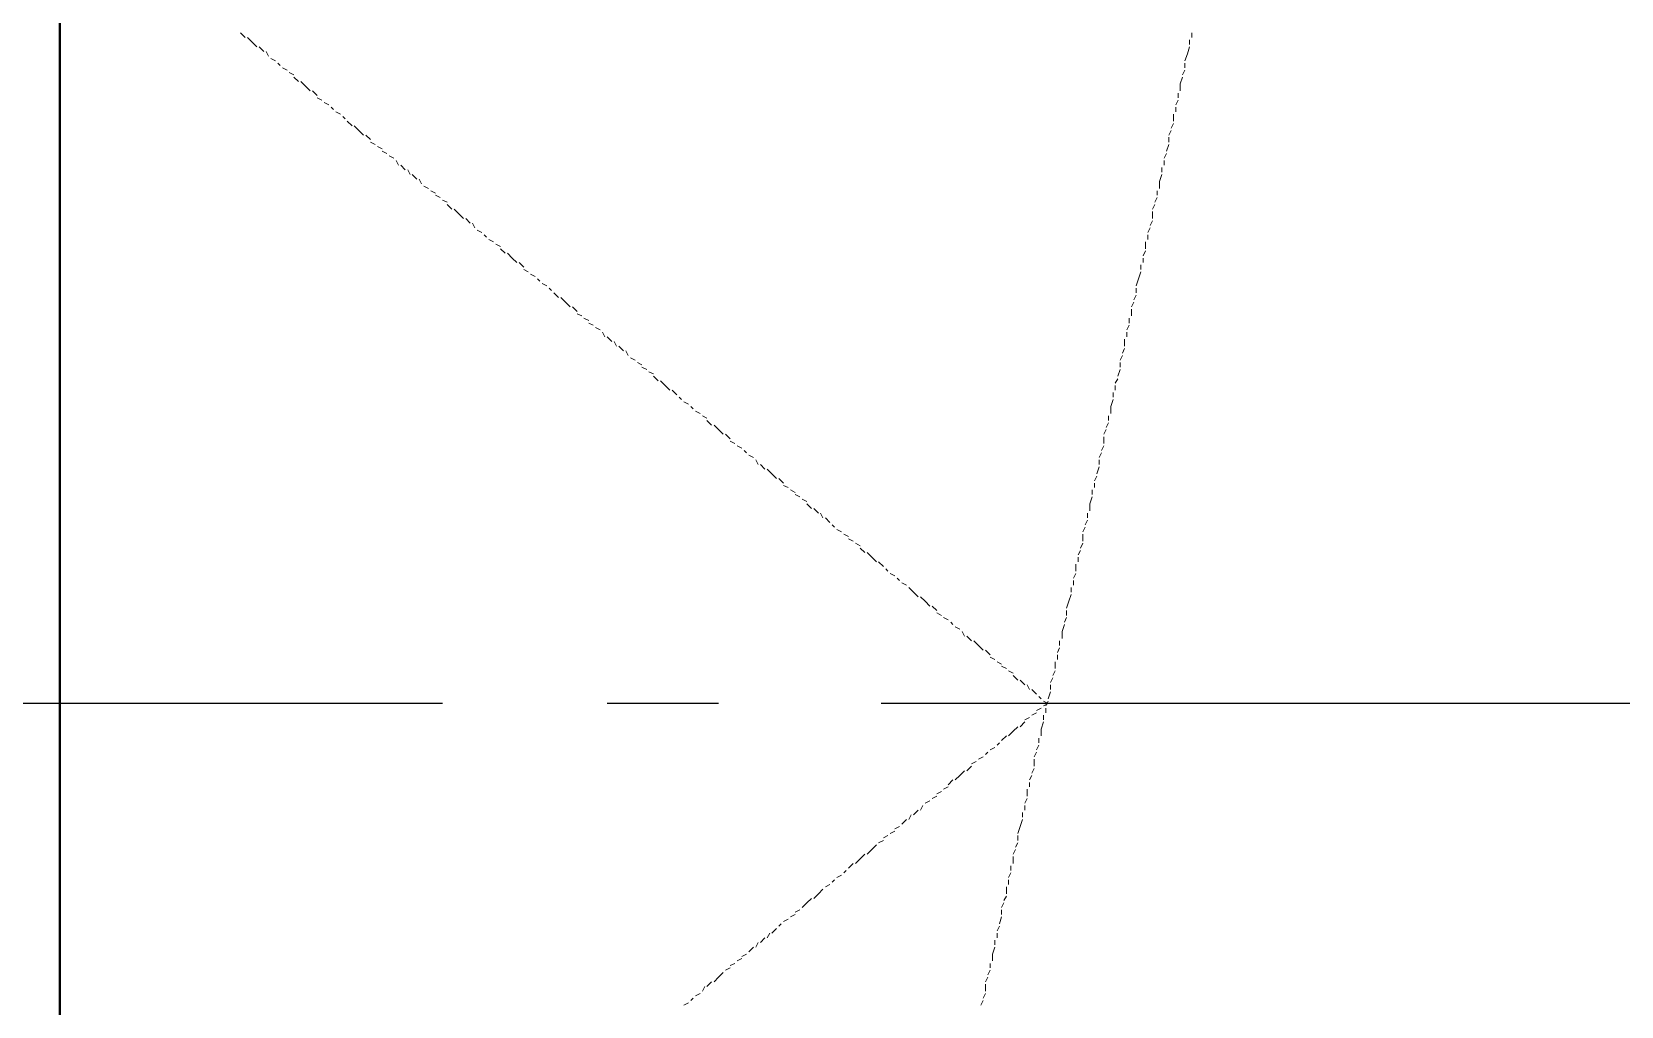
# Model space of a CAD drawing. Extents: x 8 to 21351, y 0 to 420.
# Drawn here: x 15842.33 to 15856.83, y 336.22 to 345.11 of the extents above; entities that cross this region are included whole.
import ezdxf

# ---------------------------------------------------------------- set-up
doc = ezdxf.new("R2010")
doc.units = 0

msp = doc.modelspace()

# ---------------------------------------------------------------- linework, layer by layer
at = {"color": 7, "lineweight": 40}
msp.add_line((15842.581, 397.743), (15842.581, 310.219), dxfattribs=at)
at = {"color": 7, "lineweight": 25}
for p, q in [((15842.581, 357.568), (15842.581, 337.566)), ((15846.073, 338.984), (15826.092, 338.984)), ((15848.592, 338.984), (15847.576, 338.984)), ((15870.076, 338.984), (15850.074, 338.984))]:
    msp.add_line(p, q, dxfattribs=at)
at = {"color": 7, "lineweight": 5}
for p, q in [((15842.581, 345.101), (15842.581, 345.059)), ((15844.274, 345.059), (15844.232, 345.101)), ((15852.91, 345.101), (15852.91, 345.059)), ((15842.581, 345.038), (15842.581, 344.995)), ((15842.581, 344.974), (15842.581, 344.911)), ((15844.337, 345.017), (15844.295, 345.059)), ((15844.38, 344.974), (15844.337, 345.017)), ((15844.443, 344.932), (15844.401, 344.974)), ((15852.889, 344.974), (15852.868, 344.911)), ((15852.889, 345.038), (15852.889, 344.995)), ((15842.581, 344.89), (15842.581, 344.847)), ((15842.581, 344.826), (15842.581, 344.784)), ((15844.486, 344.89), (15844.464, 344.932)), ((15844.549, 344.847), (15844.507, 344.868)), ((15844.591, 344.805), (15844.57, 344.826)), ((15852.868, 344.911), (15852.846, 344.847)), ((15852.846, 344.826), (15852.846, 344.784)), ((15842.581, 344.763), (15842.581, 344.699)), ((15842.581, 344.678), (15842.581, 344.636)), ((15844.655, 344.763), (15844.613, 344.784)), ((15844.718, 344.72), (15844.676, 344.741)), ((15844.761, 344.657), (15844.718, 344.699)), ((15844.824, 344.615), (15844.782, 344.657)), ((15852.825, 344.699), (15852.804, 344.636)), ((15852.846, 344.763), (15852.825, 344.72)), ((15842.581, 344.615), (15842.581, 344.572)), ((15842.581, 344.551), (15842.581, 344.488)), ((15844.867, 344.572), (15844.824, 344.615)), ((15844.93, 344.53), (15844.888, 344.572)), ((15844.972, 344.488), (15844.93, 344.509)), ((15852.783, 344.551), (15852.783, 344.509)), ((15852.804, 344.636), (15852.804, 344.572)), ((15842.581, 344.466), (15842.581, 344.424)), ((15842.581, 344.403), (15842.581, 344.36)), ((15845.036, 344.445), (15844.994, 344.466)), ((15845.078, 344.403), (15845.057, 344.424)), ((15845.142, 344.36), (15845.099, 344.382)), ((15852.741, 344.36), (15852.741, 344.297)), ((15852.783, 344.488), (15852.762, 344.445)), ((15852.762, 344.424), (15852.762, 344.382)), ((15842.581, 344.339), (15842.581, 344.276)), ((15842.581, 344.255), (15842.581, 344.212)), ((15845.184, 344.318), (15845.163, 344.339)), ((15845.248, 344.255), (15845.205, 344.297)), ((15845.311, 344.212), (15845.269, 344.255)), ((15845.353, 344.17), (15845.311, 344.212)), ((15852.719, 344.212), (15852.698, 344.17)), ((15852.741, 344.276), (15852.719, 344.233)), ((15842.581, 344.191), (15842.581, 344.149)), ((15842.581, 344.128), (15842.581, 344.085)), ((15845.417, 344.128), (15845.375, 344.17)), ((15845.459, 344.085), (15845.417, 344.106)), ((15852.698, 344.085), (15852.677, 344.022)), ((15852.698, 344.149), (15852.698, 344.106)), ((15842.581, 344.064), (15842.581, 344.001)), ((15842.581, 343.979), (15842.581, 343.937)), ((15845.523, 344.043), (15845.48, 344.064)), ((15845.565, 344.001), (15845.523, 344.022)), ((15845.629, 343.958), (15845.586, 343.979)), ((15845.671, 343.895), (15845.65, 343.937)), ((15852.677, 344.001), (15852.656, 343.958)), ((15852.656, 343.937), (15852.656, 343.895)), ((15842.581, 343.916), (15842.581, 343.874)), ((15842.581, 343.853), (15842.581, 343.789)), ((15845.734, 343.853), (15845.692, 343.895)), ((15845.777, 343.81), (15845.756, 343.853)), ((15845.84, 343.768), (15845.798, 343.81)), ((15852.635, 343.81), (15852.614, 343.747)), ((15852.635, 343.874), (15852.635, 343.831)), ((15842.581, 343.768), (15842.581, 343.726)), ((15842.581, 343.704), (15842.581, 343.662)), ((15842.581, 343.641), (15842.581, 343.577)), ((15845.883, 343.726), (15845.861, 343.768)), ((15845.946, 343.683), (15845.904, 343.704)), ((15846.01, 343.641), (15845.967, 343.662)), ((15852.592, 343.662), (15852.592, 343.62)), ((15852.614, 343.747), (15852.614, 343.683)), ((15842.581, 343.556), (15842.581, 343.514)), ((15842.581, 343.493), (15842.581, 343.45)), ((15846.052, 343.599), (15846.01, 343.62)), ((15846.115, 343.556), (15846.073, 343.577)), ((15846.158, 343.493), (15846.115, 343.535)), ((15846.221, 343.45), (15846.179, 343.493)), ((15852.571, 343.535), (15852.55, 343.493)), ((15852.592, 343.599), (15852.571, 343.556)), ((15842.581, 343.429), (15842.581, 343.366)), ((15842.581, 343.344), (15842.581, 343.302)), ((15846.264, 343.408), (15846.221, 343.45)), ((15846.327, 343.366), (15846.285, 343.408)), ((15846.369, 343.323), (15846.348, 343.366)), ((15852.55, 343.387), (15852.529, 343.344)), ((15852.55, 343.471), (15852.55, 343.408)), ((15842.581, 343.281), (15842.581, 343.239)), ((15842.581, 343.217), (15842.581, 343.175)), ((15846.433, 343.281), (15846.391, 343.302)), ((15846.475, 343.239), (15846.454, 343.26)), ((15846.539, 343.196), (15846.496, 343.217)), ((15852.487, 343.196), (15852.487, 343.133)), ((15852.529, 343.323), (15852.508, 343.281)), ((15852.508, 343.26), (15852.508, 343.217)), ((15842.581, 343.154), (15842.581, 343.091)), ((15842.581, 343.069), (15842.581, 343.027)), ((15846.602, 343.154), (15846.56, 343.175)), ((15846.645, 343.091), (15846.602, 343.133)), ((15846.708, 343.048), (15846.666, 343.091)), ((15852.487, 343.112), (15852.465, 343.069)), ((15842.581, 343.006), (15842.581, 342.964)), ((15842.581, 342.942), (15842.581, 342.879)), ((15846.75, 343.006), (15846.708, 343.048)), ((15846.814, 342.964), (15846.772, 343.006)), ((15846.856, 342.921), (15846.814, 342.942)), ((15852.444, 342.921), (15852.423, 342.858)), ((15852.444, 342.985), (15852.444, 342.942)), ((15852.465, 343.048), (15852.465, 343.006)), ((15842.581, 342.858), (15842.581, 342.815)), ((15842.581, 342.794), (15842.581, 342.752)), ((15846.92, 342.879), (15846.877, 342.9)), ((15846.962, 342.836), (15846.941, 342.858)), ((15847.026, 342.794), (15846.983, 342.815)), ((15847.068, 342.752), (15847.047, 342.773)), ((15852.423, 342.858), (15852.402, 342.794)), ((15852.402, 342.773), (15852.402, 342.731)), ((15842.581, 342.731), (15842.581, 342.667)), ((15842.581, 342.646), (15842.581, 342.604)), ((15847.131, 342.688), (15847.089, 342.731)), ((15847.195, 342.646), (15847.153, 342.688)), ((15847.237, 342.604), (15847.195, 342.646)), ((15852.381, 342.646), (15852.36, 342.604)), ((15852.402, 342.709), (15852.381, 342.667)), ((15842.581, 342.582), (15842.581, 342.54)), ((15842.581, 342.519), (15842.581, 342.455)), ((15847.301, 342.561), (15847.258, 342.604)), ((15847.343, 342.519), (15847.301, 342.54)), ((15847.407, 342.477), (15847.364, 342.498)), ((15852.338, 342.498), (15852.338, 342.455)), ((15852.36, 342.582), (15852.36, 342.519)), ((15842.581, 342.434), (15842.581, 342.392)), ((15842.581, 342.371), (15842.581, 342.329)), ((15847.449, 342.434), (15847.407, 342.455)), ((15847.512, 342.392), (15847.47, 342.413)), ((15847.555, 342.329), (15847.534, 342.371)), ((15847.618, 342.286), (15847.576, 342.329)), ((15852.338, 342.434), (15852.317, 342.392)), ((15852.317, 342.371), (15852.317, 342.329)), ((15842.581, 342.307), (15842.581, 342.265)), ((15842.581, 342.244), (15842.581, 342.18)), ((15847.661, 342.244), (15847.639, 342.286)), ((15847.724, 342.202), (15847.682, 342.244)), ((15847.766, 342.159), (15847.745, 342.202)), ((15852.296, 342.223), (15852.275, 342.18)), ((15852.296, 342.307), (15852.296, 342.244)), ((15842.581, 342.159), (15842.581, 342.117)), ((15842.581, 342.096), (15842.581, 342.053)), ((15847.83, 342.117), (15847.788, 342.138)), ((15847.893, 342.074), (15847.851, 342.096)), ((15847.936, 342.032), (15847.893, 342.053)), ((15852.275, 342.159), (15852.254, 342.117)), ((15852.254, 342.096), (15852.254, 342.053)), ((15842.581, 342.032), (15842.581, 341.969)), ((15842.581, 341.947), (15842.581, 341.905)), ((15847.999, 341.99), (15847.957, 342.011)), ((15848.042, 341.926), (15847.999, 341.969)), ((15848.105, 341.884), (15848.063, 341.926)), ((15852.233, 341.947), (15852.211, 341.905)), ((15852.254, 342.032), (15852.233, 341.969)), ((15842.581, 341.884), (15842.581, 341.842)), ((15842.581, 341.82), (15842.581, 341.757)), ((15848.147, 341.842), (15848.105, 341.884)), ((15848.211, 341.799), (15848.169, 341.842)), ((15848.253, 341.757), (15848.232, 341.778)), ((15852.19, 341.757), (15852.169, 341.693)), ((15852.19, 341.82), (15852.19, 341.778)), ((15852.211, 341.884), (15852.211, 341.842)), ((15842.581, 341.736), (15842.581, 341.693)), ((15842.581, 341.672), (15842.581, 341.63)), ((15842.581, 341.609), (15842.581, 341.545)), ((15848.317, 341.715), (15848.274, 341.736)), ((15848.359, 341.672), (15848.338, 341.693)), ((15848.423, 341.63), (15848.38, 341.651)), ((15848.486, 341.588), (15848.444, 341.609)), ((15852.148, 341.609), (15852.148, 341.567)), ((15852.169, 341.693), (15852.169, 341.63)), ((15842.581, 341.524), (15842.581, 341.482)), ((15842.581, 341.461), (15842.581, 341.418)), ((15848.528, 341.524), (15848.486, 341.567)), ((15848.592, 341.482), (15848.55, 341.524)), ((15848.634, 341.44), (15848.592, 341.482)), ((15852.127, 341.482), (15852.106, 341.44)), ((15852.148, 341.545), (15852.127, 341.503)), ((15842.581, 341.397), (15842.581, 341.355)), ((15842.581, 341.334), (15842.581, 341.27)), ((15848.698, 341.397), (15848.655, 341.44)), ((15848.74, 341.355), (15848.698, 341.376)), ((15848.804, 341.312), (15848.761, 341.334)), ((15852.106, 341.334), (15852.084, 341.291)), ((15852.106, 341.418), (15852.106, 341.355)), ((15842.581, 341.249), (15842.581, 341.207)), ((15842.581, 341.185), (15842.581, 341.143)), ((15848.846, 341.27), (15848.825, 341.291)), ((15848.909, 341.228), (15848.867, 341.249)), ((15848.952, 341.164), (15848.931, 341.207)), ((15852.084, 341.27), (15852.063, 341.228)), ((15852.063, 341.207), (15852.063, 341.164)), ((15842.581, 341.122), (15842.581, 341.058)), ((15842.581, 341.037), (15842.581, 340.995)), ((15849.015, 341.122), (15848.973, 341.164)), ((15849.079, 341.08), (15849.036, 341.122)), ((15849.121, 341.037), (15849.079, 341.08)), ((15849.185, 340.995), (15849.142, 341.037)), ((15852.042, 341.058), (15852.021, 341.016)), ((15852.063, 341.143), (15852.042, 341.08)), ((15842.581, 340.974), (15842.581, 340.932)), ((15842.581, 340.91), (15842.581, 340.847)), ((15849.227, 340.953), (15849.185, 340.974)), ((15849.29, 340.91), (15849.248, 340.932)), ((15849.333, 340.868), (15849.29, 340.889)), ((15852, 340.932), (15852, 340.889)), ((15852.021, 340.995), (15852.021, 340.953)), ((15842.581, 340.826), (15842.581, 340.783)), ((15842.581, 340.762), (15842.581, 340.72)), ((15849.396, 340.826), (15849.354, 340.847)), ((15849.439, 340.762), (15849.396, 340.805)), ((15849.502, 340.72), (15849.46, 340.762)), ((15852, 340.868), (15851.979, 340.805)), ((15851.979, 340.805), (15851.979, 340.741)), ((15842.581, 340.699), (15842.581, 340.635)), ((15842.581, 340.614), (15842.581, 340.572)), ((15849.544, 340.678), (15849.523, 340.72)), ((15849.608, 340.635), (15849.566, 340.678)), ((15849.65, 340.593), (15849.629, 340.614)), ((15851.936, 340.593), (15851.915, 340.55)), ((15851.957, 340.656), (15851.936, 340.614)), ((15851.957, 340.72), (15851.957, 340.678)), ((15842.581, 340.55), (15842.581, 340.508)), ((15842.581, 340.487), (15842.581, 340.445)), ((15849.714, 340.55), (15849.671, 340.572)), ((15849.777, 340.508), (15849.735, 340.529)), ((15849.82, 340.466), (15849.777, 340.487)), ((15849.883, 340.423), (15849.841, 340.445)), ((15851.915, 340.445), (15851.894, 340.402)), ((15851.915, 340.529), (15851.915, 340.466)), ((15842.581, 340.423), (15842.581, 340.36)), ((15842.581, 340.339), (15842.581, 340.296)), ((15849.925, 340.36), (15849.883, 340.402)), ((15849.989, 340.318), (15849.947, 340.36)), ((15850.031, 340.275), (15849.989, 340.318)), ((15851.894, 340.381), (15851.873, 340.339)), ((15851.873, 340.318), (15851.873, 340.275)), ((15842.581, 340.275), (15842.581, 340.233)), ((15842.581, 340.212), (15842.581, 340.148)), ((15850.095, 340.233), (15850.052, 340.275)), ((15850.137, 340.191), (15850.116, 340.212)), ((15850.201, 340.148), (15850.158, 340.17)), ((15851.852, 340.17), (15851.83, 340.127)), ((15851.852, 340.254), (15851.852, 340.191)), ((15842.581, 340.127), (15842.581, 340.085)), ((15842.581, 340.064), (15842.581, 340.021)), ((15850.243, 340.106), (15850.222, 340.127)), ((15850.306, 340.064), (15850.264, 340.085)), ((15850.37, 340), (15850.328, 340.043)), ((15851.809, 340.043), (15851.809, 340)), ((15851.83, 340.106), (15851.83, 340.064)), ((15842.581, 340), (15842.581, 339.937)), ((15842.581, 339.916), (15842.581, 339.873)), ((15850.412, 339.958), (15850.37, 340)), ((15850.476, 339.916), (15850.433, 339.958)), ((15850.518, 339.873), (15850.476, 339.916)), ((15850.582, 339.831), (15850.539, 339.873)), ((15851.788, 339.916), (15851.767, 339.852)), ((15851.809, 339.979), (15851.788, 339.916)), ((15842.581, 339.852), (15842.581, 339.81)), ((15842.581, 339.788), (15842.581, 339.725)), ((15850.624, 339.788), (15850.582, 339.81)), ((15850.687, 339.746), (15850.645, 339.767)), ((15850.73, 339.704), (15850.709, 339.725)), ((15851.767, 339.767), (15851.746, 339.725)), ((15851.767, 339.831), (15851.767, 339.788)), ((15842.581, 339.704), (15842.581, 339.661)), ((15842.581, 339.64), (15842.581, 339.598)), ((15842.581, 339.577), (15842.581, 339.534)), ((15850.793, 339.661), (15850.751, 339.683)), ((15850.836, 339.598), (15850.814, 339.64)), ((15850.899, 339.556), (15850.857, 339.598)), ((15851.746, 339.704), (15851.725, 339.64)), ((15851.725, 339.64), (15851.725, 339.577)), ((15842.581, 339.513), (15842.581, 339.45)), ((15842.581, 339.429), (15842.581, 339.386)), ((15850.963, 339.513), (15850.92, 339.556)), ((15851.005, 339.471), (15850.963, 339.513)), ((15851.068, 339.429), (15851.026, 339.471)), ((15851.703, 339.492), (15851.682, 339.45)), ((15851.682, 339.429), (15851.682, 339.386)), ((15851.703, 339.556), (15851.703, 339.513)), ((15842.581, 339.365), (15842.581, 339.323)), ((15842.581, 339.302), (15842.581, 339.238)), ((15851.111, 339.386), (15851.068, 339.407)), ((15851.174, 339.344), (15851.132, 339.365)), ((15851.217, 339.302), (15851.174, 339.323)), ((15851.28, 339.259), (15851.238, 339.281)), ((15851.661, 339.281), (15851.64, 339.238)), ((15851.661, 339.365), (15851.661, 339.302)), ((15842.581, 339.217), (15842.581, 339.175)), ((15842.581, 339.154), (15842.581, 339.111)), ((15851.322, 339.196), (15851.28, 339.238)), ((15851.386, 339.154), (15851.344, 339.196)), ((15851.428, 339.111), (15851.407, 339.154)), ((15851.64, 339.217), (15851.619, 339.175)), ((15851.619, 339.154), (15851.619, 339.111)), ((15842.581, 339.09), (15842.581, 339.026)), ((15842.581, 339.005), (15842.581, 338.963)), ((15851.492, 339.069), (15851.449, 339.111)), ((15851.534, 339.026), (15851.513, 339.048)), ((15851.598, 338.984), (15851.555, 339.005)), ((15851.598, 339.005), (15851.576, 338.963)), ((15851.619, 339.09), (15851.598, 339.026)), ((15842.581, 338.942), (15842.581, 338.899)), ((15842.581, 338.878), (15842.581, 338.815)), ((15851.386, 338.836), (15851.428, 338.857)), ((15851.449, 338.878), (15851.492, 338.899)), ((15851.492, 338.921), (15851.534, 338.942)), ((15851.555, 338.963), (15851.598, 338.984)), ((15851.555, 338.878), (15851.555, 338.836)), ((15851.576, 338.942), (15851.576, 338.899)), ((15842.581, 338.794), (15842.581, 338.751)), ((15842.581, 338.73), (15842.581, 338.688)), ((15851.238, 338.688), (15851.28, 338.73)), ((15851.28, 338.73), (15851.322, 338.772)), ((15851.344, 338.772), (15851.386, 338.815)), ((15851.555, 338.815), (15851.534, 338.751)), ((15851.534, 338.751), (15851.534, 338.688)), ((15842.581, 338.667), (15842.581, 338.624)), ((15842.581, 338.603), (15842.581, 338.54)), ((15851.068, 338.561), (15851.111, 338.582)), ((15851.132, 338.603), (15851.153, 338.624)), ((15851.174, 338.646), (15851.217, 338.688)), ((15851.513, 338.603), (15851.492, 338.561)), ((15851.513, 338.667), (15851.513, 338.624)), ((15842.581, 338.519), (15842.581, 338.476)), ((15842.581, 338.455), (15842.581, 338.413)), ((15850.857, 338.37), (15850.899, 338.413)), ((15850.899, 338.434), (15850.941, 338.455)), ((15850.963, 338.476), (15851.005, 338.497)), ((15851.026, 338.519), (15851.047, 338.54)), ((15851.492, 338.54), (15851.471, 338.497)), ((15851.471, 338.476), (15851.471, 338.413)), ((15842.581, 338.392), (15842.581, 338.328)), ((15842.581, 338.307), (15842.581, 338.264)), ((15850.687, 338.243), (15850.73, 338.286)), ((15850.751, 338.286), (15850.793, 338.328)), ((15850.793, 338.328), (15850.836, 338.37)), ((15851.449, 338.328), (15851.428, 338.286)), ((15851.471, 338.392), (15851.449, 338.349)), ((15842.581, 338.243), (15842.581, 338.201)), ((15842.581, 338.18), (15842.581, 338.116)), ((15850.539, 338.116), (15850.582, 338.137)), ((15850.582, 338.159), (15850.624, 338.18)), ((15850.645, 338.201), (15850.687, 338.222)), ((15851.407, 338.201), (15851.407, 338.137)), ((15851.428, 338.264), (15851.428, 338.222)), ((15842.581, 338.095), (15842.581, 338.053)), ((15842.581, 338.032), (15842.581, 337.989)), ((15850.37, 337.968), (15850.412, 338.01)), ((15850.433, 338.01), (15850.455, 338.053)), ((15850.476, 338.074), (15850.518, 338.095)), ((15851.365, 337.989), (15851.365, 337.947)), ((15851.407, 338.116), (15851.386, 338.074)), ((15851.386, 338.053), (15851.386, 338.01)), ((15842.581, 337.968), (15842.581, 337.905)), ((15842.581, 337.884), (15842.581, 337.841)), ((15850.201, 337.841), (15850.243, 337.862)), ((15850.264, 337.884), (15850.306, 337.926)), ((15850.328, 337.926), (15850.349, 337.968)), ((15851.344, 337.862), (15851.322, 337.799)), ((15851.365, 337.926), (15851.344, 337.862)), ((15842.581, 337.82), (15842.581, 337.778)), ((15842.581, 337.757), (15842.581, 337.714)), ((15842.581, 337.693), (15842.581, 337.63)), ((15849.989, 337.651), (15850.031, 337.693)), ((15850.052, 337.714), (15850.095, 337.735)), ((15850.095, 337.757), (15850.137, 337.778)), ((15850.158, 337.799), (15850.201, 337.82)), ((15851.322, 337.714), (15851.301, 337.672)), ((15851.322, 337.778), (15851.322, 337.735)), ((15842.581, 337.608), (15842.581, 337.566)), ((15842.581, 337.545), (15842.581, 337.502)), ((15849.841, 337.524), (15849.883, 337.566)), ((15849.883, 337.566), (15849.925, 337.608)), ((15849.947, 337.608), (15849.989, 337.651)), ((15851.301, 337.651), (15851.28, 337.608)), ((15851.28, 337.587), (15851.28, 337.524)), ((15842.581, 337.481), (15842.581, 337.418)), ((15842.581, 337.397), (15842.581, 337.354)), ((15849.671, 337.397), (15849.714, 337.418)), ((15849.735, 337.439), (15849.756, 337.46)), ((15849.777, 337.481), (15849.82, 337.524)), ((15851.259, 337.439), (15851.238, 337.397)), ((15851.259, 337.502), (15851.259, 337.46)), ((15842.581, 337.333), (15842.581, 337.291)), ((15842.581, 337.27), (15842.581, 337.206)), ((15849.502, 337.248), (15849.544, 337.291)), ((15849.566, 337.312), (15849.608, 337.333)), ((15849.629, 337.354), (15849.65, 337.375)), ((15851.217, 337.312), (15851.217, 337.248)), ((15851.238, 337.375), (15851.238, 337.333)), ((15842.581, 337.185), (15842.581, 337.143)), ((15842.581, 337.122), (15842.581, 337.079)), ((15849.354, 337.122), (15849.396, 337.164)), ((15849.396, 337.164), (15849.439, 337.206)), ((15849.46, 337.206), (15849.502, 337.248)), ((15851.195, 337.164), (15851.174, 337.122)), ((15851.217, 337.227), (15851.195, 337.185)), ((15842.581, 337.058), (15842.581, 336.995)), ((15842.581, 336.973), (15842.581, 336.931)), ((15849.142, 336.952), (15849.163, 336.973)), ((15849.185, 336.995), (15849.227, 337.016)), ((15849.248, 337.037), (15849.29, 337.058)), ((15849.29, 337.079), (15849.333, 337.1)), ((15851.174, 337.037), (15851.153, 336.973)), ((15851.174, 337.1), (15851.174, 337.058)), ((15842.581, 336.91), (15842.581, 336.867)), ((15842.581, 336.846), (15842.581, 336.804)), ((15848.973, 336.804), (15849.015, 336.846)), ((15849.036, 336.846), (15849.058, 336.889)), ((15849.079, 336.889), (15849.121, 336.931)), ((15851.111, 336.825), (15851.111, 336.783)), ((15851.153, 336.952), (15851.132, 336.91)), ((15851.132, 336.889), (15851.132, 336.846)), ((15842.581, 336.783), (15842.581, 336.719)), ((15842.581, 336.698), (15842.581, 336.656)), ((15848.804, 336.677), (15848.846, 336.698)), ((15848.867, 336.719), (15848.909, 336.762)), ((15848.931, 336.762), (15848.952, 336.804)), ((15851.111, 336.762), (15851.09, 336.698)), ((15851.09, 336.698), (15851.09, 336.635)), ((15842.581, 336.635), (15842.581, 336.592)), ((15842.581, 336.571), (15842.581, 336.508)), ((15848.592, 336.486), (15848.634, 336.529)), ((15848.655, 336.55), (15848.698, 336.571)), ((15848.698, 336.592), (15848.74, 336.613)), ((15848.761, 336.635), (15848.804, 336.656)), ((15851.068, 336.55), (15851.047, 336.508)), ((15851.068, 336.613), (15851.068, 336.571)), ((15842.581, 336.486), (15842.581, 336.444)), ((15842.581, 336.423), (15842.581, 336.381)), ((15848.444, 336.36), (15848.465, 336.402)), ((15848.486, 336.402), (15848.528, 336.444)), ((15848.55, 336.444), (15848.592, 336.486)), ((15851.047, 336.486), (15851.026, 336.444)), ((15851.026, 336.423), (15851.026, 336.36)), ((15842.581, 336.36), (15842.581, 336.296)), ((15842.581, 336.275), (15842.581, 336.233)), ((15848.274, 336.233), (15848.317, 336.254)), ((15848.338, 336.275), (15848.359, 336.296)), ((15848.38, 336.317), (15848.423, 336.338)), ((15851.005, 336.275), (15850.984, 336.233)), ((15851.026, 336.338), (15851.005, 336.296))]:
    msp.add_line(p, q, dxfattribs=at)

doc.saveas('drawing.dxf')
